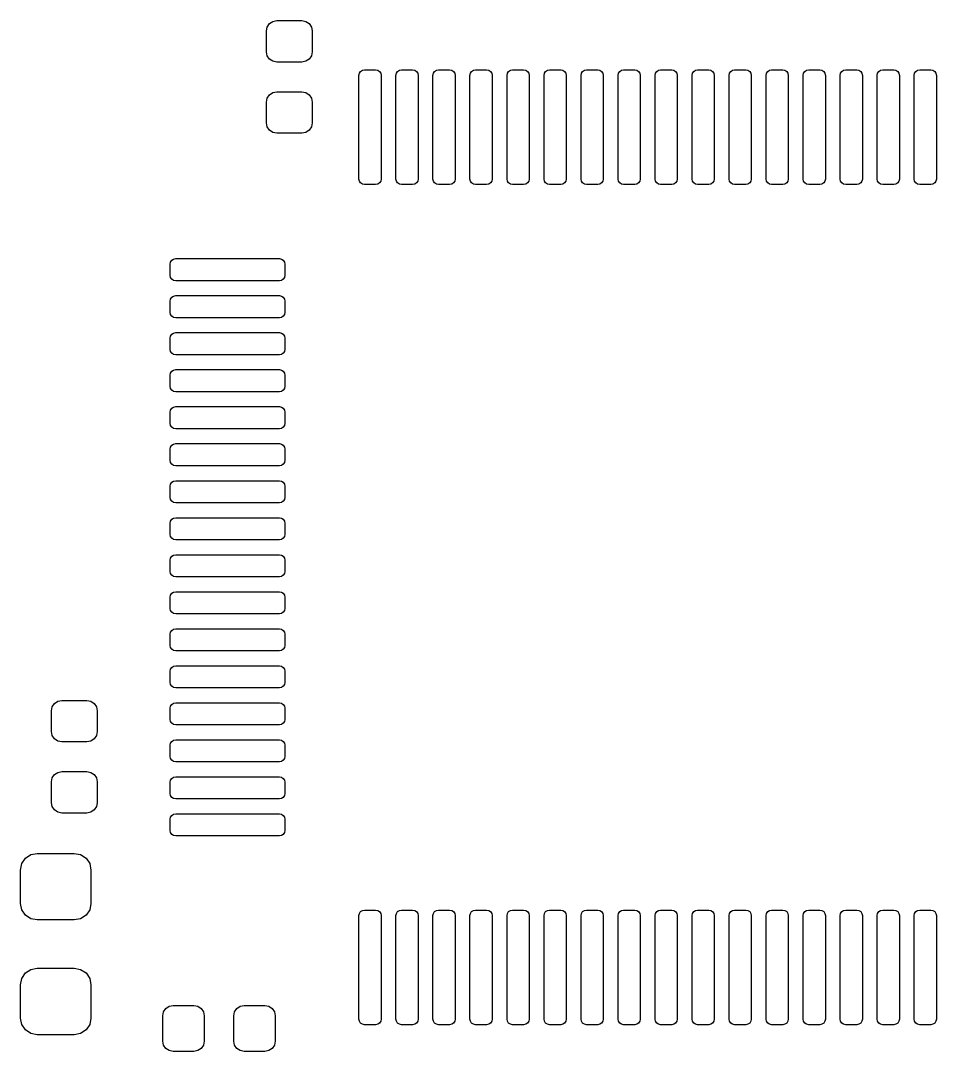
# Model space of a CAD drawing. Extents: x 107.2 to 183.3, y -143.6 to -86.3.
# Drawn here: x 123.85 to 136.22, y -100.19 to -86.26 of the extents above; entities that cross this region are included whole.
import ezdxf

# ---------------------------------------------------------------- set-up
doc = ezdxf.new("R2010")
doc.units = 0
doc.layers.add('BLACK', color=7, linetype='CONTINUOUS')

msp = doc.modelspace()

# ---------------------------------------------------------------- linework, layer by layer
at = {"layer": 'BLACK', "linetype": 'CONTINUOUS'}
for p, q in [((127.181, -86.3464), (127.211, -86.301)), ((127.211, -86.301), (127.256, -86.2707)), ((127.256, -86.2707), (127.31, -86.26)), ((127.31, -86.26), (127.65, -86.26)), ((127.65, -86.26), (127.704, -86.2707)), ((127.704, -86.2707), (127.749, -86.301)), ((127.749, -86.301), (127.779, -86.3464)), ((127.17, -86.4), (127.181, -86.3464)), ((127.17, -86.68), (127.17, -86.4)), ((127.779, -86.3464), (127.79, -86.4)), ((127.79, -86.4), (127.79, -86.68)), ((127.181, -86.7336), (127.17, -86.68)), ((127.211, -86.779), (127.181, -86.7336)), ((127.779, -86.7336), (127.749, -86.779)), ((127.79, -86.68), (127.779, -86.7336)), ((127.256, -86.8093), (127.211, -86.779)), ((127.31, -86.82), (127.256, -86.8093)), ((127.65, -86.82), (127.31, -86.82)), ((127.704, -86.8093), (127.65, -86.82)), ((127.749, -86.779), (127.704, -86.8093)), ((128.42, -87), (128.426, -86.9713)), ((128.42, -88.4), (128.42, -87)), ((128.426, -86.9713), (128.442, -86.947)), ((128.442, -86.947), (128.466, -86.9307)), ((128.466, -86.9307), (128.495, -86.925)), ((128.495, -86.925), (128.645, -86.925)), ((128.645, -86.925), (128.674, -86.9307)), ((128.674, -86.9307), (128.698, -86.947)), ((128.698, -86.947), (128.714, -86.9713)), ((128.714, -86.9713), (128.72, -87)), ((128.72, -87), (128.72, -88.4)), ((128.92, -87), (128.926, -86.9713)), ((128.92, -88.4), (128.92, -87)), ((128.926, -86.9713), (128.942, -86.947)), ((128.942, -86.947), (128.966, -86.9307)), ((128.966, -86.9307), (128.995, -86.925)), ((128.995, -86.925), (129.145, -86.925)), ((129.145, -86.925), (129.174, -86.9307)), ((129.174, -86.9307), (129.198, -86.947)), ((129.198, -86.947), (129.214, -86.9713)), ((129.214, -86.9713), (129.22, -87)), ((129.22, -87), (129.22, -88.4)), ((129.42, -87), (129.426, -86.9713)), ((129.42, -88.4), (129.42, -87)), ((129.426, -86.9713), (129.442, -86.947)), ((129.442, -86.947), (129.466, -86.9307)), ((129.466, -86.9307), (129.495, -86.925)), ((129.495, -86.925), (129.645, -86.925)), ((129.645, -86.925), (129.674, -86.9307)), ((129.674, -86.9307), (129.698, -86.947)), ((129.698, -86.947), (129.714, -86.9713)), ((129.714, -86.9713), (129.72, -87)), ((129.72, -87), (129.72, -88.4)), ((129.92, -87), (129.926, -86.9713)), ((129.92, -88.4), (129.92, -87)), ((129.926, -86.9713), (129.942, -86.947)), ((129.942, -86.947), (129.966, -86.9307)), ((129.966, -86.9307), (129.995, -86.925)), ((129.995, -86.925), (130.145, -86.925)), ((130.145, -86.925), (130.174, -86.9307)), ((130.174, -86.9307), (130.198, -86.947)), ((130.198, -86.947), (130.214, -86.9713)), ((130.214, -86.9713), (130.22, -87)), ((130.22, -87), (130.22, -88.4)), ((130.42, -87), (130.426, -86.9713)), ((130.42, -88.4), (130.42, -87)), ((130.426, -86.9713), (130.442, -86.947)), ((130.442, -86.947), (130.466, -86.9307)), ((130.466, -86.9307), (130.495, -86.925)), ((130.495, -86.925), (130.645, -86.925)), ((130.645, -86.925), (130.674, -86.9307)), ((130.674, -86.9307), (130.698, -86.947)), ((130.698, -86.947), (130.714, -86.9713)), ((130.714, -86.9713), (130.72, -87)), ((130.72, -87), (130.72, -88.4)), ((130.92, -87), (130.926, -86.9713)), ((130.92, -88.4), (130.92, -87)), ((130.926, -86.9713), (130.942, -86.947)), ((130.942, -86.947), (130.966, -86.9307)), ((130.966, -86.9307), (130.995, -86.925)), ((130.995, -86.925), (131.145, -86.925)), ((131.145, -86.925), (131.174, -86.9307)), ((131.174, -86.9307), (131.198, -86.947)), ((131.198, -86.947), (131.214, -86.9713)), ((131.214, -86.9713), (131.22, -87)), ((131.22, -87), (131.22, -88.4)), ((131.42, -87), (131.426, -86.9713)), ((131.42, -88.4), (131.42, -87)), ((131.426, -86.9713), (131.442, -86.947)), ((131.442, -86.947), (131.466, -86.9307)), ((131.466, -86.9307), (131.495, -86.925)), ((131.495, -86.925), (131.645, -86.925)), ((131.645, -86.925), (131.674, -86.9307)), ((131.674, -86.9307), (131.698, -86.947)), ((131.698, -86.947), (131.714, -86.9713)), ((131.714, -86.9713), (131.72, -87)), ((131.72, -87), (131.72, -88.4)), ((131.92, -87), (131.926, -86.9713)), ((131.92, -88.4), (131.92, -87)), ((131.926, -86.9713), (131.942, -86.947)), ((131.942, -86.947), (131.966, -86.9307)), ((131.966, -86.9307), (131.995, -86.925)), ((131.995, -86.925), (132.145, -86.925)), ((132.145, -86.925), (132.174, -86.9307)), ((132.174, -86.9307), (132.198, -86.947)), ((132.198, -86.947), (132.214, -86.9713)), ((132.214, -86.9713), (132.22, -87)), ((132.22, -87), (132.22, -88.4)), ((132.42, -87), (132.426, -86.9713)), ((132.42, -88.4), (132.42, -87)), ((132.426, -86.9713), (132.442, -86.947)), ((132.442, -86.947), (132.466, -86.9307)), ((132.466, -86.9307), (132.495, -86.925)), ((132.495, -86.925), (132.645, -86.925)), ((132.645, -86.925), (132.674, -86.9307)), ((132.674, -86.9307), (132.698, -86.947)), ((132.698, -86.947), (132.714, -86.9713)), ((132.714, -86.9713), (132.72, -87)), ((132.72, -87), (132.72, -88.4)), ((132.92, -87), (132.926, -86.9713)), ((132.92, -88.4), (132.92, -87)), ((132.926, -86.9713), (132.942, -86.947)), ((132.942, -86.947), (132.966, -86.9307)), ((132.966, -86.9307), (132.995, -86.925)), ((132.995, -86.925), (133.145, -86.925)), ((133.145, -86.925), (133.174, -86.9307)), ((133.174, -86.9307), (133.198, -86.947)), ((133.198, -86.947), (133.214, -86.9713)), ((133.214, -86.9713), (133.22, -87)), ((133.22, -87), (133.22, -88.4)), ((133.42, -87), (133.426, -86.9713)), ((133.42, -88.4), (133.42, -87)), ((133.426, -86.9713), (133.442, -86.947)), ((133.442, -86.947), (133.466, -86.9307)), ((133.466, -86.9307), (133.495, -86.925)), ((133.495, -86.925), (133.645, -86.925)), ((133.645, -86.925), (133.674, -86.9307)), ((133.674, -86.9307), (133.698, -86.947)), ((133.698, -86.947), (133.714, -86.9713)), ((133.714, -86.9713), (133.72, -87)), ((133.72, -87), (133.72, -88.4)), ((133.92, -87), (133.926, -86.9713)), ((133.92, -88.4), (133.92, -87)), ((133.926, -86.9713), (133.942, -86.947)), ((133.942, -86.947), (133.966, -86.9307)), ((133.966, -86.9307), (133.995, -86.925)), ((133.995, -86.925), (134.145, -86.925)), ((134.145, -86.925), (134.174, -86.9307)), ((134.174, -86.9307), (134.198, -86.947)), ((134.198, -86.947), (134.214, -86.9713)), ((134.214, -86.9713), (134.22, -87)), ((134.22, -87), (134.22, -88.4)), ((134.42, -87), (134.426, -86.9713)), ((134.42, -88.4), (134.42, -87)), ((134.426, -86.9713), (134.442, -86.947)), ((134.442, -86.947), (134.466, -86.9307)), ((134.466, -86.9307), (134.495, -86.925)), ((134.495, -86.925), (134.645, -86.925)), ((134.645, -86.925), (134.674, -86.9307)), ((134.674, -86.9307), (134.698, -86.947)), ((134.698, -86.947), (134.714, -86.9713)), ((134.714, -86.9713), (134.72, -87)), ((134.72, -87), (134.72, -88.4)), ((134.92, -87), (134.926, -86.9713)), ((134.92, -88.4), (134.92, -87)), ((134.926, -86.9713), (134.942, -86.947)), ((134.942, -86.947), (134.966, -86.9307)), ((134.966, -86.9307), (134.995, -86.925)), ((134.995, -86.925), (135.145, -86.925)), ((135.145, -86.925), (135.174, -86.9307)), ((135.174, -86.9307), (135.198, -86.947)), ((135.198, -86.947), (135.214, -86.9713)), ((135.214, -86.9713), (135.22, -87)), ((135.22, -87), (135.22, -88.4)), ((135.42, -87), (135.426, -86.9713)), ((135.42, -88.4), (135.42, -87)), ((135.426, -86.9713), (135.442, -86.947)), ((135.442, -86.947), (135.466, -86.9307)), ((135.466, -86.9307), (135.495, -86.925)), ((135.495, -86.925), (135.645, -86.925)), ((135.645, -86.925), (135.674, -86.9307)), ((135.674, -86.9307), (135.698, -86.947)), ((135.698, -86.947), (135.714, -86.9713)), ((135.714, -86.9713), (135.72, -87)), ((135.72, -87), (135.72, -88.4)), ((135.92, -87), (135.926, -86.9713)), ((135.92, -88.4), (135.92, -87)), ((135.926, -86.9713), (135.942, -86.947)), ((135.942, -86.947), (135.966, -86.9307)), ((135.966, -86.9307), (135.995, -86.925)), ((135.995, -86.925), (136.145, -86.925)), ((136.145, -86.925), (136.174, -86.9307)), ((136.174, -86.9307), (136.198, -86.947)), ((136.198, -86.947), (136.214, -86.9713)), ((136.214, -86.9713), (136.22, -87)), ((136.22, -87), (136.22, -88.4)), ((127.17, -87.36), (127.181, -87.3064)), ((127.181, -87.3064), (127.211, -87.261)), ((127.211, -87.261), (127.256, -87.2307)), ((127.256, -87.2307), (127.31, -87.22)), ((127.31, -87.22), (127.65, -87.22)), ((127.65, -87.22), (127.704, -87.2307)), ((127.704, -87.2307), (127.749, -87.261)), ((127.749, -87.261), (127.779, -87.3064)), ((127.779, -87.3064), (127.79, -87.36)), ((127.17, -87.64), (127.17, -87.36)), ((127.79, -87.36), (127.79, -87.64)), ((127.181, -87.6936), (127.17, -87.64)), ((127.211, -87.739), (127.181, -87.6936)), ((127.779, -87.6936), (127.749, -87.739)), ((127.79, -87.64), (127.779, -87.6936)), ((127.256, -87.7693), (127.211, -87.739)), ((127.31, -87.78), (127.256, -87.7693)), ((127.65, -87.78), (127.31, -87.78)), ((127.704, -87.7693), (127.65, -87.78)), ((127.749, -87.739), (127.704, -87.7693)), ((128.426, -88.4287), (128.42, -88.4)), ((128.72, -88.4), (128.714, -88.4287)), ((128.926, -88.4287), (128.92, -88.4)), ((129.22, -88.4), (129.214, -88.4287)), ((129.426, -88.4287), (129.42, -88.4)), ((129.72, -88.4), (129.714, -88.4287)), ((129.926, -88.4287), (129.92, -88.4)), ((130.22, -88.4), (130.214, -88.4287)), ((130.426, -88.4287), (130.42, -88.4)), ((130.72, -88.4), (130.714, -88.4287)), ((130.926, -88.4287), (130.92, -88.4)), ((131.22, -88.4), (131.214, -88.4287)), ((131.426, -88.4287), (131.42, -88.4)), ((131.72, -88.4), (131.714, -88.4287)), ((131.926, -88.4287), (131.92, -88.4)), ((132.22, -88.4), (132.214, -88.4287)), ((132.426, -88.4287), (132.42, -88.4)), ((132.72, -88.4), (132.714, -88.4287)), ((132.926, -88.4287), (132.92, -88.4)), ((133.22, -88.4), (133.214, -88.4287)), ((133.426, -88.4287), (133.42, -88.4)), ((133.72, -88.4), (133.714, -88.4287)), ((133.926, -88.4287), (133.92, -88.4)), ((134.22, -88.4), (134.214, -88.4287)), ((134.426, -88.4287), (134.42, -88.4)), ((134.72, -88.4), (134.714, -88.4287)), ((134.926, -88.4287), (134.92, -88.4)), ((135.22, -88.4), (135.214, -88.4287)), ((135.426, -88.4287), (135.42, -88.4)), ((135.72, -88.4), (135.714, -88.4287)), ((135.926, -88.4287), (135.92, -88.4)), ((136.22, -88.4), (136.214, -88.4287)), ((128.442, -88.453), (128.426, -88.4287)), ((128.466, -88.4693), (128.442, -88.453)), ((128.495, -88.475), (128.466, -88.4693)), ((128.645, -88.475), (128.495, -88.475)), ((128.674, -88.4693), (128.645, -88.475)), ((128.698, -88.453), (128.674, -88.4693)), ((128.714, -88.4287), (128.698, -88.453)), ((128.942, -88.453), (128.926, -88.4287)), ((128.966, -88.4693), (128.942, -88.453)), ((128.995, -88.475), (128.966, -88.4693)), ((129.145, -88.475), (128.995, -88.475)), ((129.174, -88.4693), (129.145, -88.475)), ((129.198, -88.453), (129.174, -88.4693)), ((129.214, -88.4287), (129.198, -88.453)), ((129.442, -88.453), (129.426, -88.4287)), ((129.466, -88.4693), (129.442, -88.453)), ((129.495, -88.475), (129.466, -88.4693)), ((129.645, -88.475), (129.495, -88.475)), ((129.674, -88.4693), (129.645, -88.475)), ((129.698, -88.453), (129.674, -88.4693)), ((129.714, -88.4287), (129.698, -88.453)), ((129.942, -88.453), (129.926, -88.4287)), ((129.966, -88.4693), (129.942, -88.453)), ((129.995, -88.475), (129.966, -88.4693)), ((130.145, -88.475), (129.995, -88.475)), ((130.174, -88.4693), (130.145, -88.475)), ((130.198, -88.453), (130.174, -88.4693)), ((130.214, -88.4287), (130.198, -88.453)), ((130.442, -88.453), (130.426, -88.4287)), ((130.466, -88.4693), (130.442, -88.453)), ((130.495, -88.475), (130.466, -88.4693)), ((130.645, -88.475), (130.495, -88.475)), ((130.674, -88.4693), (130.645, -88.475)), ((130.698, -88.453), (130.674, -88.4693)), ((130.714, -88.4287), (130.698, -88.453)), ((130.942, -88.453), (130.926, -88.4287)), ((130.966, -88.4693), (130.942, -88.453)), ((130.995, -88.475), (130.966, -88.4693)), ((131.145, -88.475), (130.995, -88.475)), ((131.174, -88.4693), (131.145, -88.475)), ((131.198, -88.453), (131.174, -88.4693)), ((131.214, -88.4287), (131.198, -88.453)), ((131.442, -88.453), (131.426, -88.4287)), ((131.466, -88.4693), (131.442, -88.453)), ((131.495, -88.475), (131.466, -88.4693)), ((131.645, -88.475), (131.495, -88.475)), ((131.674, -88.4693), (131.645, -88.475)), ((131.698, -88.453), (131.674, -88.4693)), ((131.714, -88.4287), (131.698, -88.453)), ((131.942, -88.453), (131.926, -88.4287)), ((131.966, -88.4693), (131.942, -88.453)), ((131.995, -88.475), (131.966, -88.4693)), ((132.145, -88.475), (131.995, -88.475)), ((132.174, -88.4693), (132.145, -88.475)), ((132.198, -88.453), (132.174, -88.4693)), ((132.214, -88.4287), (132.198, -88.453)), ((132.442, -88.453), (132.426, -88.4287)), ((132.466, -88.4693), (132.442, -88.453)), ((132.495, -88.475), (132.466, -88.4693)), ((132.645, -88.475), (132.495, -88.475)), ((132.674, -88.4693), (132.645, -88.475)), ((132.698, -88.453), (132.674, -88.4693)), ((132.714, -88.4287), (132.698, -88.453)), ((132.942, -88.453), (132.926, -88.4287)), ((132.966, -88.4693), (132.942, -88.453)), ((132.995, -88.475), (132.966, -88.4693)), ((133.145, -88.475), (132.995, -88.475)), ((133.174, -88.4693), (133.145, -88.475)), ((133.198, -88.453), (133.174, -88.4693)), ((133.214, -88.4287), (133.198, -88.453)), ((133.442, -88.453), (133.426, -88.4287)), ((133.466, -88.4693), (133.442, -88.453)), ((133.495, -88.475), (133.466, -88.4693)), ((133.645, -88.475), (133.495, -88.475)), ((133.674, -88.4693), (133.645, -88.475)), ((133.698, -88.453), (133.674, -88.4693)), ((133.714, -88.4287), (133.698, -88.453)), ((133.942, -88.453), (133.926, -88.4287)), ((133.966, -88.4693), (133.942, -88.453)), ((133.995, -88.475), (133.966, -88.4693)), ((134.145, -88.475), (133.995, -88.475)), ((134.174, -88.4693), (134.145, -88.475)), ((134.198, -88.453), (134.174, -88.4693)), ((134.214, -88.4287), (134.198, -88.453)), ((134.442, -88.453), (134.426, -88.4287)), ((134.466, -88.4693), (134.442, -88.453)), ((134.495, -88.475), (134.466, -88.4693)), ((134.645, -88.475), (134.495, -88.475)), ((134.674, -88.4693), (134.645, -88.475)), ((134.698, -88.453), (134.674, -88.4693)), ((134.714, -88.4287), (134.698, -88.453)), ((134.942, -88.453), (134.926, -88.4287)), ((134.966, -88.4693), (134.942, -88.453)), ((134.995, -88.475), (134.966, -88.4693)), ((135.145, -88.475), (134.995, -88.475)), ((135.174, -88.4693), (135.145, -88.475)), ((135.198, -88.453), (135.174, -88.4693)), ((135.214, -88.4287), (135.198, -88.453)), ((135.442, -88.453), (135.426, -88.4287)), ((135.466, -88.4693), (135.442, -88.453)), ((135.495, -88.475), (135.466, -88.4693)), ((135.645, -88.475), (135.495, -88.475)), ((135.674, -88.4693), (135.645, -88.475)), ((135.698, -88.453), (135.674, -88.4693)), ((135.714, -88.4287), (135.698, -88.453)), ((135.942, -88.453), (135.926, -88.4287)), ((135.966, -88.4693), (135.942, -88.453)), ((135.995, -88.475), (135.966, -88.4693)), ((136.145, -88.475), (135.995, -88.475)), ((136.174, -88.4693), (136.145, -88.475)), ((136.198, -88.453), (136.174, -88.4693)), ((136.214, -88.4287), (136.198, -88.453)), ((125.87, -89.55), (125.876, -89.5213)), ((125.876, -89.5213), (125.892, -89.497)), ((125.892, -89.497), (125.916, -89.4807)), ((125.916, -89.4807), (125.945, -89.475)), ((125.945, -89.475), (127.345, -89.475)), ((127.345, -89.475), (127.374, -89.4807)), ((127.374, -89.4807), (127.398, -89.497)), ((127.398, -89.497), (127.414, -89.5213)), ((127.414, -89.5213), (127.42, -89.55)), ((125.87, -89.7), (125.87, -89.55)), ((127.42, -89.55), (127.42, -89.7)), ((125.876, -89.7287), (125.87, -89.7)), ((125.892, -89.753), (125.876, -89.7287)), ((125.916, -89.7693), (125.892, -89.753)), ((125.945, -89.775), (125.916, -89.7693)), ((127.345, -89.775), (125.945, -89.775)), ((127.374, -89.7693), (127.345, -89.775)), ((127.398, -89.753), (127.374, -89.7693)), ((127.414, -89.7287), (127.398, -89.753)), ((127.42, -89.7), (127.414, -89.7287)), ((125.87, -90.05), (125.876, -90.0213)), ((125.87, -90.2), (125.87, -90.05)), ((125.876, -90.0213), (125.892, -89.997)), ((125.892, -89.997), (125.916, -89.9807)), ((125.916, -89.9807), (125.945, -89.975)), ((125.945, -89.975), (127.345, -89.975)), ((127.345, -89.975), (127.374, -89.9807)), ((127.374, -89.9807), (127.398, -89.997)), ((127.398, -89.997), (127.414, -90.0213)), ((127.414, -90.0213), (127.42, -90.05)), ((127.42, -90.05), (127.42, -90.2)), ((125.876, -90.2287), (125.87, -90.2)), ((125.892, -90.253), (125.876, -90.2287)), ((127.414, -90.2287), (127.398, -90.253)), ((127.42, -90.2), (127.414, -90.2287)), ((125.916, -90.2693), (125.892, -90.253)), ((125.945, -90.275), (125.916, -90.2693)), ((127.345, -90.275), (125.945, -90.275)), ((127.374, -90.2693), (127.345, -90.275)), ((127.398, -90.253), (127.374, -90.2693)), ((125.876, -90.5213), (125.892, -90.497)), ((125.892, -90.497), (125.916, -90.4807)), ((125.916, -90.4807), (125.945, -90.475)), ((125.945, -90.475), (127.345, -90.475)), ((127.345, -90.475), (127.374, -90.4807)), ((127.374, -90.4807), (127.398, -90.497)), ((127.398, -90.497), (127.414, -90.5213)), ((125.87, -90.55), (125.876, -90.5213)), ((125.87, -90.7), (125.87, -90.55)), ((127.414, -90.5213), (127.42, -90.55)), ((127.42, -90.55), (127.42, -90.7)), ((125.876, -90.7287), (125.87, -90.7)), ((125.892, -90.753), (125.876, -90.7287)), ((125.916, -90.7693), (125.892, -90.753)), ((125.945, -90.775), (125.916, -90.7693)), ((127.345, -90.775), (125.945, -90.775)), ((127.374, -90.7693), (127.345, -90.775)), ((127.398, -90.753), (127.374, -90.7693)), ((127.414, -90.7287), (127.398, -90.753)), ((127.42, -90.7), (127.414, -90.7287)), ((125.87, -91.05), (125.876, -91.0213)), ((125.87, -91.2), (125.87, -91.05)), ((125.876, -91.0213), (125.892, -90.997)), ((125.892, -90.997), (125.916, -90.9807)), ((125.916, -90.9807), (125.945, -90.975)), ((125.945, -90.975), (127.345, -90.975)), ((127.345, -90.975), (127.374, -90.9807)), ((127.374, -90.9807), (127.398, -90.997)), ((127.398, -90.997), (127.414, -91.0213)), ((127.414, -91.0213), (127.42, -91.05)), ((127.42, -91.05), (127.42, -91.2)), ((125.876, -91.2287), (125.87, -91.2)), ((127.42, -91.2), (127.414, -91.2287)), ((125.892, -91.253), (125.876, -91.2287)), ((125.916, -91.2693), (125.892, -91.253)), ((125.945, -91.275), (125.916, -91.2693)), ((127.345, -91.275), (125.945, -91.275)), ((127.374, -91.2693), (127.345, -91.275)), ((127.398, -91.253), (127.374, -91.2693)), ((127.414, -91.2287), (127.398, -91.253)), ((125.892, -91.497), (125.916, -91.4807)), ((125.916, -91.4807), (125.945, -91.475)), ((125.945, -91.475), (127.345, -91.475)), ((127.345, -91.475), (127.374, -91.4807)), ((127.374, -91.4807), (127.398, -91.497)), ((125.87, -91.55), (125.876, -91.5213)), ((125.87, -91.7), (125.87, -91.55)), ((125.876, -91.5213), (125.892, -91.497)), ((127.398, -91.497), (127.414, -91.5213)), ((127.414, -91.5213), (127.42, -91.55)), ((127.42, -91.55), (127.42, -91.7)), ((125.876, -91.7287), (125.87, -91.7)), ((125.892, -91.753), (125.876, -91.7287)), ((125.916, -91.7693), (125.892, -91.753)), ((127.398, -91.753), (127.374, -91.7693)), ((127.414, -91.7287), (127.398, -91.753)), ((127.42, -91.7), (127.414, -91.7287)), ((125.945, -91.775), (125.916, -91.7693)), ((127.345, -91.775), (125.945, -91.775)), ((127.374, -91.7693), (127.345, -91.775)), ((125.87, -92.05), (125.876, -92.0213)), ((125.876, -92.0213), (125.892, -91.997)), ((125.892, -91.997), (125.916, -91.9807)), ((125.916, -91.9807), (125.945, -91.975)), ((125.945, -91.975), (127.345, -91.975)), ((127.345, -91.975), (127.374, -91.9807)), ((127.374, -91.9807), (127.398, -91.997)), ((127.398, -91.997), (127.414, -92.0213)), ((127.414, -92.0213), (127.42, -92.05)), ((125.87, -92.2), (125.87, -92.05)), ((127.42, -92.05), (127.42, -92.2)), ((125.876, -92.2287), (125.87, -92.2)), ((125.892, -92.253), (125.876, -92.2287)), ((125.916, -92.2693), (125.892, -92.253)), ((125.945, -92.275), (125.916, -92.2693)), ((127.345, -92.275), (125.945, -92.275)), ((127.374, -92.2693), (127.345, -92.275)), ((127.398, -92.253), (127.374, -92.2693)), ((127.414, -92.2287), (127.398, -92.253)), ((127.42, -92.2), (127.414, -92.2287)), ((125.87, -92.55), (125.876, -92.5213)), ((125.87, -92.7), (125.87, -92.55)), ((125.876, -92.5213), (125.892, -92.497)), ((125.892, -92.497), (125.916, -92.4807)), ((125.916, -92.4807), (125.945, -92.475)), ((125.945, -92.475), (127.345, -92.475)), ((127.345, -92.475), (127.374, -92.4807)), ((127.374, -92.4807), (127.398, -92.497)), ((127.398, -92.497), (127.414, -92.5213)), ((127.414, -92.5213), (127.42, -92.55)), ((127.42, -92.55), (127.42, -92.7)), ((125.876, -92.7287), (125.87, -92.7)), ((125.892, -92.753), (125.876, -92.7287)), ((127.414, -92.7287), (127.398, -92.753)), ((127.42, -92.7), (127.414, -92.7287)), ((125.916, -92.7693), (125.892, -92.753)), ((125.945, -92.775), (125.916, -92.7693)), ((127.345, -92.775), (125.945, -92.775)), ((127.374, -92.7693), (127.345, -92.775)), ((127.398, -92.753), (127.374, -92.7693)), ((125.876, -93.0213), (125.892, -92.997)), ((125.892, -92.997), (125.916, -92.9807)), ((125.916, -92.9807), (125.945, -92.975)), ((125.945, -92.975), (127.345, -92.975)), ((127.345, -92.975), (127.374, -92.9807)), ((127.374, -92.9807), (127.398, -92.997)), ((127.398, -92.997), (127.414, -93.0213)), ((125.87, -93.05), (125.876, -93.0213)), ((125.87, -93.2), (125.87, -93.05)), ((127.414, -93.0213), (127.42, -93.05)), ((127.42, -93.05), (127.42, -93.2)), ((125.876, -93.2287), (125.87, -93.2)), ((125.892, -93.253), (125.876, -93.2287)), ((125.916, -93.2693), (125.892, -93.253)), ((125.945, -93.275), (125.916, -93.2693)), ((127.345, -93.275), (125.945, -93.275)), ((127.374, -93.2693), (127.345, -93.275)), ((127.398, -93.253), (127.374, -93.2693)), ((127.414, -93.2287), (127.398, -93.253)), ((127.42, -93.2), (127.414, -93.2287)), ((125.87, -93.55), (125.876, -93.5213)), ((125.87, -93.7), (125.87, -93.55)), ((125.876, -93.5213), (125.892, -93.497)), ((125.892, -93.497), (125.916, -93.4807)), ((125.916, -93.4807), (125.945, -93.475)), ((125.945, -93.475), (127.345, -93.475)), ((127.345, -93.475), (127.374, -93.4807)), ((127.374, -93.4807), (127.398, -93.497)), ((127.398, -93.497), (127.414, -93.5213)), ((127.414, -93.5213), (127.42, -93.55)), ((127.42, -93.55), (127.42, -93.7)), ((125.876, -93.7287), (125.87, -93.7)), ((127.42, -93.7), (127.414, -93.7287)), ((125.892, -93.753), (125.876, -93.7287)), ((125.916, -93.7693), (125.892, -93.753)), ((125.945, -93.775), (125.916, -93.7693)), ((127.345, -93.775), (125.945, -93.775)), ((127.374, -93.7693), (127.345, -93.775)), ((127.398, -93.753), (127.374, -93.7693)), ((127.414, -93.7287), (127.398, -93.753)), ((125.892, -93.997), (125.916, -93.9807)), ((125.916, -93.9807), (125.945, -93.975)), ((125.945, -93.975), (127.345, -93.975)), ((127.345, -93.975), (127.374, -93.9807)), ((127.374, -93.9807), (127.398, -93.997)), ((125.87, -94.05), (125.876, -94.0213)), ((125.87, -94.2), (125.87, -94.05)), ((125.876, -94.0213), (125.892, -93.997)), ((127.398, -93.997), (127.414, -94.0213)), ((127.414, -94.0213), (127.42, -94.05)), ((127.42, -94.05), (127.42, -94.2)), ((125.876, -94.2287), (125.87, -94.2)), ((125.892, -94.253), (125.876, -94.2287)), ((125.916, -94.2693), (125.892, -94.253)), ((125.945, -94.275), (125.916, -94.2693)), ((127.374, -94.2693), (127.345, -94.275)), ((127.398, -94.253), (127.374, -94.2693)), ((127.414, -94.2287), (127.398, -94.253)), ((127.42, -94.2), (127.414, -94.2287)), ((127.345, -94.275), (125.945, -94.275)), ((125.87, -94.55), (125.876, -94.5213)), ((125.87, -94.7), (125.87, -94.55)), ((125.876, -94.5213), (125.892, -94.497)), ((125.892, -94.497), (125.916, -94.4807)), ((125.916, -94.4807), (125.945, -94.475)), ((125.945, -94.475), (127.345, -94.475)), ((127.345, -94.475), (127.374, -94.4807)), ((127.374, -94.4807), (127.398, -94.497)), ((127.398, -94.497), (127.414, -94.5213)), ((127.414, -94.5213), (127.42, -94.55)), ((127.42, -94.55), (127.42, -94.7)), ((125.876, -94.7287), (125.87, -94.7)), ((125.892, -94.753), (125.876, -94.7287)), ((125.916, -94.7693), (125.892, -94.753)), ((125.945, -94.775), (125.916, -94.7693)), ((127.345, -94.775), (125.945, -94.775)), ((127.374, -94.7693), (127.345, -94.775)), ((127.398, -94.753), (127.374, -94.7693)), ((127.414, -94.7287), (127.398, -94.753)), ((127.42, -94.7), (127.414, -94.7287)), ((125.87, -95.05), (125.876, -95.0213)), ((125.87, -95.2), (125.87, -95.05)), ((125.876, -95.0213), (125.892, -94.997)), ((125.892, -94.997), (125.916, -94.9807)), ((125.916, -94.9807), (125.945, -94.975)), ((125.945, -94.975), (127.345, -94.975)), ((127.345, -94.975), (127.374, -94.9807)), ((127.374, -94.9807), (127.398, -94.997)), ((127.398, -94.997), (127.414, -95.0213)), ((127.414, -95.0213), (127.42, -95.05)), ((127.42, -95.05), (127.42, -95.2)), ((125.876, -95.2287), (125.87, -95.2)), ((125.892, -95.253), (125.876, -95.2287)), ((127.414, -95.2287), (127.398, -95.253)), ((127.42, -95.2), (127.414, -95.2287)), ((125.916, -95.2693), (125.892, -95.253)), ((125.945, -95.275), (125.916, -95.2693)), ((127.345, -95.275), (125.945, -95.275)), ((127.374, -95.2693), (127.345, -95.275)), ((127.398, -95.253), (127.374, -95.2693)), ((124.276, -95.5314), (124.306, -95.486)), ((124.306, -95.486), (124.351, -95.4557)), ((124.351, -95.4557), (124.405, -95.445)), ((124.405, -95.445), (124.745, -95.445)), ((124.745, -95.445), (124.799, -95.4557)), ((124.799, -95.4557), (124.844, -95.486)), ((124.844, -95.486), (124.874, -95.5314)), ((125.87, -95.55), (125.876, -95.5213)), ((125.876, -95.5213), (125.892, -95.497)), ((125.892, -95.497), (125.916, -95.4807)), ((125.916, -95.4807), (125.945, -95.475)), ((125.945, -95.475), (127.345, -95.475)), ((127.345, -95.475), (127.374, -95.4807)), ((127.374, -95.4807), (127.398, -95.497)), ((127.398, -95.497), (127.414, -95.5213)), ((127.414, -95.5213), (127.42, -95.55)), ((124.265, -95.585), (124.276, -95.5314)), ((124.265, -95.865), (124.265, -95.585)), ((124.874, -95.5314), (124.885, -95.585)), ((124.885, -95.585), (124.885, -95.865)), ((125.87, -95.7), (125.87, -95.55)), ((127.42, -95.55), (127.42, -95.7)), ((125.876, -95.7287), (125.87, -95.7)), ((125.892, -95.753), (125.876, -95.7287)), ((125.916, -95.7693), (125.892, -95.753)), ((125.945, -95.775), (125.916, -95.7693)), ((127.345, -95.775), (125.945, -95.775)), ((127.374, -95.7693), (127.345, -95.775)), ((127.398, -95.753), (127.374, -95.7693)), ((127.414, -95.7287), (127.398, -95.753)), ((127.42, -95.7), (127.414, -95.7287)), ((124.276, -95.9186), (124.265, -95.865)), ((124.306, -95.964), (124.276, -95.9186)), ((124.874, -95.9186), (124.844, -95.964)), ((124.885, -95.865), (124.874, -95.9186)), ((124.351, -95.9943), (124.306, -95.964)), ((124.405, -96.005), (124.351, -95.9943)), ((124.745, -96.005), (124.405, -96.005)), ((124.799, -95.9943), (124.745, -96.005)), ((124.844, -95.964), (124.799, -95.9943)), ((125.87, -96.05), (125.876, -96.0213)), ((125.87, -96.2), (125.87, -96.05)), ((125.876, -96.0213), (125.892, -95.997)), ((125.892, -95.997), (125.916, -95.9807)), ((125.916, -95.9807), (125.945, -95.975)), ((125.945, -95.975), (127.345, -95.975)), ((127.345, -95.975), (127.374, -95.9807)), ((127.374, -95.9807), (127.398, -95.997)), ((127.398, -95.997), (127.414, -96.0213)), ((127.414, -96.0213), (127.42, -96.05)), ((127.42, -96.05), (127.42, -96.2)), ((125.876, -96.2287), (125.87, -96.2)), ((127.42, -96.2), (127.414, -96.2287)), ((125.892, -96.253), (125.876, -96.2287)), ((125.916, -96.2693), (125.892, -96.253)), ((125.945, -96.275), (125.916, -96.2693)), ((127.345, -96.275), (125.945, -96.275)), ((127.374, -96.2693), (127.345, -96.275)), ((127.398, -96.253), (127.374, -96.2693)), ((127.414, -96.2287), (127.398, -96.253)), ((124.265, -96.545), (124.276, -96.4914)), ((124.276, -96.4914), (124.306, -96.446)), ((124.306, -96.446), (124.351, -96.4157)), ((124.351, -96.4157), (124.405, -96.405)), ((124.405, -96.405), (124.745, -96.405)), ((124.745, -96.405), (124.799, -96.4157)), ((124.799, -96.4157), (124.844, -96.446)), ((124.844, -96.446), (124.874, -96.4914)), ((124.874, -96.4914), (124.885, -96.545)), ((125.876, -96.5213), (125.892, -96.497)), ((125.892, -96.497), (125.916, -96.4807)), ((125.916, -96.4807), (125.945, -96.475)), ((125.945, -96.475), (127.345, -96.475)), ((127.345, -96.475), (127.374, -96.4807)), ((127.374, -96.4807), (127.398, -96.497)), ((127.398, -96.497), (127.414, -96.5213)), ((124.265, -96.825), (124.265, -96.545)), ((124.885, -96.545), (124.885, -96.825)), ((125.87, -96.55), (125.876, -96.5213)), ((125.87, -96.7), (125.87, -96.55)), ((127.414, -96.5213), (127.42, -96.55)), ((127.42, -96.55), (127.42, -96.7)), ((125.876, -96.7287), (125.87, -96.7)), ((125.892, -96.753), (125.876, -96.7287)), ((125.916, -96.7693), (125.892, -96.753)), ((125.945, -96.775), (125.916, -96.7693)), ((127.345, -96.775), (125.945, -96.775)), ((127.374, -96.7693), (127.345, -96.775)), ((127.398, -96.753), (127.374, -96.7693)), ((127.414, -96.7287), (127.398, -96.753)), ((127.42, -96.7), (127.414, -96.7287)), ((124.276, -96.8786), (124.265, -96.825)), ((124.306, -96.924), (124.276, -96.8786)), ((124.874, -96.8786), (124.844, -96.924)), ((124.885, -96.825), (124.874, -96.8786)), ((124.351, -96.9543), (124.306, -96.924)), ((124.405, -96.965), (124.351, -96.9543)), ((124.745, -96.965), (124.405, -96.965)), ((124.799, -96.9543), (124.745, -96.965)), ((124.844, -96.924), (124.799, -96.9543)), ((125.87, -97.05), (125.876, -97.0213)), ((125.87, -97.2), (125.87, -97.05)), ((125.876, -97.0213), (125.892, -96.997)), ((125.892, -96.997), (125.916, -96.9807)), ((125.916, -96.9807), (125.945, -96.975)), ((125.945, -96.975), (127.345, -96.975)), ((127.345, -96.975), (127.374, -96.9807)), ((127.374, -96.9807), (127.398, -96.997)), ((127.398, -96.997), (127.414, -97.0213)), ((127.414, -97.0213), (127.42, -97.05)), ((127.42, -97.05), (127.42, -97.2)), ((125.876, -97.2287), (125.87, -97.2)), ((125.892, -97.253), (125.876, -97.2287)), ((125.916, -97.2693), (125.892, -97.253)), ((125.945, -97.275), (125.916, -97.2693)), ((127.345, -97.275), (125.945, -97.275)), ((127.374, -97.2693), (127.345, -97.275)), ((127.398, -97.253), (127.374, -97.2693)), ((127.414, -97.2287), (127.398, -97.253)), ((127.42, -97.2), (127.414, -97.2287)), ((123.867, -97.6489), (123.916, -97.5759)), ((123.916, -97.5759), (123.989, -97.5271)), ((123.989, -97.5271), (124.075, -97.51)), ((124.075, -97.51), (124.575, -97.51)), ((124.575, -97.51), (124.661, -97.5271)), ((124.661, -97.5271), (124.734, -97.5759)), ((124.734, -97.5759), (124.783, -97.6489)), ((123.85, -97.735), (123.867, -97.6489)), ((123.85, -98.185), (123.85, -97.735)), ((124.783, -97.6489), (124.8, -97.735)), ((124.8, -97.735), (124.8, -98.185)), ((123.867, -98.2711), (123.85, -98.185)), ((123.916, -98.3441), (123.867, -98.2711)), ((124.783, -98.2711), (124.734, -98.3441)), ((124.8, -98.185), (124.783, -98.2711)), ((128.426, -98.3213), (128.442, -98.297)), ((128.442, -98.297), (128.466, -98.2807)), ((128.466, -98.2807), (128.495, -98.275)), ((128.495, -98.275), (128.645, -98.275)), ((128.645, -98.275), (128.674, -98.2807)), ((128.674, -98.2807), (128.698, -98.297)), ((128.698, -98.297), (128.714, -98.3213)), ((128.926, -98.3213), (128.942, -98.297)), ((128.942, -98.297), (128.966, -98.2807)), ((128.966, -98.2807), (128.995, -98.275)), ((128.995, -98.275), (129.145, -98.275)), ((129.145, -98.275), (129.174, -98.2807)), ((129.174, -98.2807), (129.198, -98.297)), ((129.198, -98.297), (129.214, -98.3213)), ((129.426, -98.3213), (129.442, -98.297)), ((129.442, -98.297), (129.466, -98.2807)), ((129.466, -98.2807), (129.495, -98.275)), ((129.495, -98.275), (129.645, -98.275)), ((129.645, -98.275), (129.674, -98.2807)), ((129.674, -98.2807), (129.698, -98.297)), ((129.698, -98.297), (129.714, -98.3213)), ((129.926, -98.3213), (129.942, -98.297)), ((129.942, -98.297), (129.966, -98.2807)), ((129.966, -98.2807), (129.995, -98.275)), ((129.995, -98.275), (130.145, -98.275)), ((130.145, -98.275), (130.174, -98.2807)), ((130.174, -98.2807), (130.198, -98.297)), ((130.198, -98.297), (130.214, -98.3213)), ((130.426, -98.3213), (130.442, -98.297)), ((130.442, -98.297), (130.466, -98.2807)), ((130.466, -98.2807), (130.495, -98.275)), ((130.495, -98.275), (130.645, -98.275)), ((130.645, -98.275), (130.674, -98.2807)), ((130.674, -98.2807), (130.698, -98.297)), ((130.698, -98.297), (130.714, -98.3213)), ((130.926, -98.3213), (130.942, -98.297)), ((130.942, -98.297), (130.966, -98.2807)), ((130.966, -98.2807), (130.995, -98.275)), ((130.995, -98.275), (131.145, -98.275)), ((131.145, -98.275), (131.174, -98.2807)), ((131.174, -98.2807), (131.198, -98.297)), ((131.198, -98.297), (131.214, -98.3213)), ((131.426, -98.3213), (131.442, -98.297)), ((131.442, -98.297), (131.466, -98.2807)), ((131.466, -98.2807), (131.495, -98.275)), ((131.495, -98.275), (131.645, -98.275)), ((131.645, -98.275), (131.674, -98.2807)), ((131.674, -98.2807), (131.698, -98.297)), ((131.698, -98.297), (131.714, -98.3213)), ((131.926, -98.3213), (131.942, -98.297)), ((131.942, -98.297), (131.966, -98.2807)), ((131.966, -98.2807), (131.995, -98.275)), ((131.995, -98.275), (132.145, -98.275)), ((132.145, -98.275), (132.174, -98.2807)), ((132.174, -98.2807), (132.198, -98.297)), ((132.198, -98.297), (132.214, -98.3213)), ((132.426, -98.3213), (132.442, -98.297)), ((132.442, -98.297), (132.466, -98.2807)), ((132.466, -98.2807), (132.495, -98.275)), ((132.495, -98.275), (132.645, -98.275)), ((132.645, -98.275), (132.674, -98.2807)), ((132.674, -98.2807), (132.698, -98.297)), ((132.698, -98.297), (132.714, -98.3213)), ((132.926, -98.3213), (132.942, -98.297)), ((132.942, -98.297), (132.966, -98.2807)), ((132.966, -98.2807), (132.995, -98.275)), ((132.995, -98.275), (133.145, -98.275)), ((133.145, -98.275), (133.174, -98.2807)), ((133.174, -98.2807), (133.198, -98.297)), ((133.198, -98.297), (133.214, -98.3213)), ((133.426, -98.3213), (133.442, -98.297)), ((133.442, -98.297), (133.466, -98.2807)), ((133.466, -98.2807), (133.495, -98.275)), ((133.495, -98.275), (133.645, -98.275)), ((133.645, -98.275), (133.674, -98.2807)), ((133.674, -98.2807), (133.698, -98.297)), ((133.698, -98.297), (133.714, -98.3213)), ((133.926, -98.3213), (133.942, -98.297)), ((133.942, -98.297), (133.966, -98.2807)), ((133.966, -98.2807), (133.995, -98.275)), ((133.995, -98.275), (134.145, -98.275)), ((134.145, -98.275), (134.174, -98.2807)), ((134.174, -98.2807), (134.198, -98.297)), ((134.198, -98.297), (134.214, -98.3213)), ((134.426, -98.3213), (134.442, -98.297)), ((134.442, -98.297), (134.466, -98.2807)), ((134.466, -98.2807), (134.495, -98.275)), ((134.495, -98.275), (134.645, -98.275)), ((134.645, -98.275), (134.674, -98.2807)), ((134.674, -98.2807), (134.698, -98.297)), ((134.698, -98.297), (134.714, -98.3213)), ((134.926, -98.3213), (134.942, -98.297)), ((134.942, -98.297), (134.966, -98.2807)), ((134.966, -98.2807), (134.995, -98.275)), ((134.995, -98.275), (135.145, -98.275)), ((135.145, -98.275), (135.174, -98.2807)), ((135.174, -98.2807), (135.198, -98.297)), ((135.198, -98.297), (135.214, -98.3213)), ((135.426, -98.3213), (135.442, -98.297)), ((135.442, -98.297), (135.466, -98.2807)), ((135.466, -98.2807), (135.495, -98.275)), ((135.495, -98.275), (135.645, -98.275)), ((135.645, -98.275), (135.674, -98.2807)), ((135.674, -98.2807), (135.698, -98.297)), ((135.698, -98.297), (135.714, -98.3213)), ((135.926, -98.3213), (135.942, -98.297)), ((135.942, -98.297), (135.966, -98.2807)), ((135.966, -98.2807), (135.995, -98.275)), ((135.995, -98.275), (136.145, -98.275)), ((136.145, -98.275), (136.174, -98.2807)), ((136.174, -98.2807), (136.198, -98.297)), ((136.198, -98.297), (136.214, -98.3213)), ((123.989, -98.3929), (123.916, -98.3441)), ((124.075, -98.41), (123.989, -98.3929)), ((124.575, -98.41), (124.075, -98.41)), ((124.661, -98.3929), (124.575, -98.41)), ((124.734, -98.3441), (124.661, -98.3929)), ((128.42, -98.35), (128.426, -98.3213)), ((128.42, -99.75), (128.42, -98.35)), ((128.714, -98.3213), (128.72, -98.35)), ((128.72, -98.35), (128.72, -99.75)), ((128.92, -98.35), (128.926, -98.3213)), ((128.92, -99.75), (128.92, -98.35)), ((129.214, -98.3213), (129.22, -98.35)), ((129.22, -98.35), (129.22, -99.75)), ((129.42, -98.35), (129.426, -98.3213)), ((129.42, -99.75), (129.42, -98.35)), ((129.714, -98.3213), (129.72, -98.35)), ((129.72, -98.35), (129.72, -99.75)), ((129.92, -98.35), (129.926, -98.3213)), ((129.92, -99.75), (129.92, -98.35)), ((130.214, -98.3213), (130.22, -98.35)), ((130.22, -98.35), (130.22, -99.75)), ((130.42, -98.35), (130.426, -98.3213)), ((130.42, -99.75), (130.42, -98.35)), ((130.714, -98.3213), (130.72, -98.35)), ((130.72, -98.35), (130.72, -99.75)), ((130.92, -98.35), (130.926, -98.3213)), ((130.92, -99.75), (130.92, -98.35)), ((131.214, -98.3213), (131.22, -98.35)), ((131.22, -98.35), (131.22, -99.75)), ((131.42, -98.35), (131.426, -98.3213)), ((131.42, -99.75), (131.42, -98.35)), ((131.714, -98.3213), (131.72, -98.35)), ((131.72, -98.35), (131.72, -99.75)), ((131.92, -98.35), (131.926, -98.3213)), ((131.92, -99.75), (131.92, -98.35)), ((132.214, -98.3213), (132.22, -98.35)), ((132.22, -98.35), (132.22, -99.75)), ((132.42, -98.35), (132.426, -98.3213)), ((132.42, -99.75), (132.42, -98.35)), ((132.714, -98.3213), (132.72, -98.35)), ((132.72, -98.35), (132.72, -99.75)), ((132.92, -98.35), (132.926, -98.3213)), ((132.92, -99.75), (132.92, -98.35)), ((133.214, -98.3213), (133.22, -98.35)), ((133.22, -98.35), (133.22, -99.75)), ((133.42, -98.35), (133.426, -98.3213)), ((133.42, -99.75), (133.42, -98.35)), ((133.714, -98.3213), (133.72, -98.35)), ((133.72, -98.35), (133.72, -99.75)), ((133.92, -98.35), (133.926, -98.3213)), ((133.92, -99.75), (133.92, -98.35)), ((134.214, -98.3213), (134.22, -98.35)), ((134.22, -98.35), (134.22, -99.75)), ((134.42, -98.35), (134.426, -98.3213)), ((134.42, -99.75), (134.42, -98.35)), ((134.714, -98.3213), (134.72, -98.35)), ((134.72, -98.35), (134.72, -99.75)), ((134.92, -98.35), (134.926, -98.3213)), ((134.92, -99.75), (134.92, -98.35)), ((135.214, -98.3213), (135.22, -98.35)), ((135.22, -98.35), (135.22, -99.75)), ((135.42, -98.35), (135.426, -98.3213)), ((135.42, -99.75), (135.42, -98.35)), ((135.714, -98.3213), (135.72, -98.35)), ((135.72, -98.35), (135.72, -99.75)), ((135.92, -98.35), (135.926, -98.3213)), ((135.92, -99.75), (135.92, -98.35)), ((136.214, -98.3213), (136.22, -98.35)), ((136.22, -98.35), (136.22, -99.75)), ((123.867, -99.1989), (123.916, -99.1259)), ((123.916, -99.1259), (123.989, -99.0771)), ((123.989, -99.0771), (124.075, -99.06)), ((124.075, -99.06), (124.575, -99.06)), ((124.575, -99.06), (124.661, -99.0771)), ((124.661, -99.0771), (124.734, -99.1259)), ((124.734, -99.1259), (124.783, -99.1989)), ((123.85, -99.285), (123.867, -99.1989)), ((123.85, -99.735), (123.85, -99.285)), ((124.783, -99.1989), (124.8, -99.285)), ((124.8, -99.285), (124.8, -99.735)), ((125.77, -99.705), (125.781, -99.6514)), ((125.781, -99.6514), (125.811, -99.606)), ((125.811, -99.606), (125.856, -99.5757)), ((125.856, -99.5757), (125.91, -99.565)), ((125.91, -99.565), (126.19, -99.565)), ((126.19, -99.565), (126.244, -99.5757)), ((126.244, -99.5757), (126.289, -99.606)), ((126.289, -99.606), (126.319, -99.6514)), ((126.319, -99.6514), (126.33, -99.705)), ((126.73, -99.705), (126.741, -99.6514)), ((126.741, -99.6514), (126.771, -99.606)), ((126.771, -99.606), (126.816, -99.5757)), ((126.816, -99.5757), (126.87, -99.565)), ((126.87, -99.565), (127.15, -99.565)), ((127.15, -99.565), (127.204, -99.5757)), ((127.204, -99.5757), (127.249, -99.606)), ((127.249, -99.606), (127.279, -99.6514)), ((127.279, -99.6514), (127.29, -99.705)), ((123.867, -99.8211), (123.85, -99.735)), ((123.916, -99.8941), (123.867, -99.8211)), ((124.783, -99.8211), (124.734, -99.8941)), ((124.8, -99.735), (124.783, -99.8211)), ((125.77, -100.045), (125.77, -99.705)), ((126.33, -99.705), (126.33, -100.045)), ((126.73, -100.045), (126.73, -99.705)), ((127.29, -99.705), (127.29, -100.045)), ((128.426, -99.7787), (128.42, -99.75)), ((128.442, -99.803), (128.426, -99.7787)), ((128.466, -99.8193), (128.442, -99.803)), ((128.495, -99.825), (128.466, -99.8193)), ((128.645, -99.825), (128.495, -99.825)), ((128.674, -99.8193), (128.645, -99.825)), ((128.698, -99.803), (128.674, -99.8193)), ((128.714, -99.7787), (128.698, -99.803)), ((128.72, -99.75), (128.714, -99.7787)), ((128.926, -99.7787), (128.92, -99.75)), ((128.942, -99.803), (128.926, -99.7787)), ((128.966, -99.8193), (128.942, -99.803)), ((128.995, -99.825), (128.966, -99.8193)), ((129.145, -99.825), (128.995, -99.825)), ((129.174, -99.8193), (129.145, -99.825)), ((129.198, -99.803), (129.174, -99.8193)), ((129.214, -99.7787), (129.198, -99.803)), ((129.22, -99.75), (129.214, -99.7787)), ((129.426, -99.7787), (129.42, -99.75)), ((129.442, -99.803), (129.426, -99.7787)), ((129.466, -99.8193), (129.442, -99.803)), ((129.495, -99.825), (129.466, -99.8193)), ((129.645, -99.825), (129.495, -99.825)), ((129.674, -99.8193), (129.645, -99.825)), ((129.698, -99.803), (129.674, -99.8193)), ((129.714, -99.7787), (129.698, -99.803)), ((129.72, -99.75), (129.714, -99.7787)), ((129.926, -99.7787), (129.92, -99.75)), ((129.942, -99.803), (129.926, -99.7787)), ((129.966, -99.8193), (129.942, -99.803)), ((129.995, -99.825), (129.966, -99.8193)), ((130.145, -99.825), (129.995, -99.825)), ((130.174, -99.8193), (130.145, -99.825)), ((130.198, -99.803), (130.174, -99.8193)), ((130.214, -99.7787), (130.198, -99.803)), ((130.22, -99.75), (130.214, -99.7787)), ((130.426, -99.7787), (130.42, -99.75)), ((130.442, -99.803), (130.426, -99.7787)), ((130.466, -99.8193), (130.442, -99.803)), ((130.495, -99.825), (130.466, -99.8193)), ((130.645, -99.825), (130.495, -99.825)), ((130.674, -99.8193), (130.645, -99.825)), ((130.698, -99.803), (130.674, -99.8193)), ((130.714, -99.7787), (130.698, -99.803)), ((130.72, -99.75), (130.714, -99.7787)), ((130.926, -99.7787), (130.92, -99.75)), ((130.942, -99.803), (130.926, -99.7787)), ((130.966, -99.8193), (130.942, -99.803)), ((130.995, -99.825), (130.966, -99.8193)), ((131.145, -99.825), (130.995, -99.825)), ((131.174, -99.8193), (131.145, -99.825)), ((131.198, -99.803), (131.174, -99.8193)), ((131.214, -99.7787), (131.198, -99.803)), ((131.22, -99.75), (131.214, -99.7787)), ((131.426, -99.7787), (131.42, -99.75)), ((131.442, -99.803), (131.426, -99.7787)), ((131.466, -99.8193), (131.442, -99.803)), ((131.495, -99.825), (131.466, -99.8193)), ((131.645, -99.825), (131.495, -99.825)), ((131.674, -99.8193), (131.645, -99.825)), ((131.698, -99.803), (131.674, -99.8193)), ((131.714, -99.7787), (131.698, -99.803)), ((131.72, -99.75), (131.714, -99.7787)), ((131.926, -99.7787), (131.92, -99.75)), ((131.942, -99.803), (131.926, -99.7787)), ((131.966, -99.8193), (131.942, -99.803)), ((131.995, -99.825), (131.966, -99.8193)), ((132.145, -99.825), (131.995, -99.825)), ((132.174, -99.8193), (132.145, -99.825)), ((132.198, -99.803), (132.174, -99.8193)), ((132.214, -99.7787), (132.198, -99.803)), ((132.22, -99.75), (132.214, -99.7787)), ((132.426, -99.7787), (132.42, -99.75)), ((132.442, -99.803), (132.426, -99.7787)), ((132.466, -99.8193), (132.442, -99.803)), ((132.495, -99.825), (132.466, -99.8193)), ((132.645, -99.825), (132.495, -99.825)), ((132.674, -99.8193), (132.645, -99.825)), ((132.698, -99.803), (132.674, -99.8193)), ((132.714, -99.7787), (132.698, -99.803)), ((132.72, -99.75), (132.714, -99.7787)), ((132.926, -99.7787), (132.92, -99.75)), ((132.942, -99.803), (132.926, -99.7787)), ((132.966, -99.8193), (132.942, -99.803)), ((132.995, -99.825), (132.966, -99.8193)), ((133.145, -99.825), (132.995, -99.825)), ((133.174, -99.8193), (133.145, -99.825)), ((133.198, -99.803), (133.174, -99.8193)), ((133.214, -99.7787), (133.198, -99.803)), ((133.22, -99.75), (133.214, -99.7787)), ((133.426, -99.7787), (133.42, -99.75)), ((133.442, -99.803), (133.426, -99.7787)), ((133.466, -99.8193), (133.442, -99.803)), ((133.495, -99.825), (133.466, -99.8193)), ((133.645, -99.825), (133.495, -99.825)), ((133.674, -99.8193), (133.645, -99.825)), ((133.698, -99.803), (133.674, -99.8193)), ((133.714, -99.7787), (133.698, -99.803)), ((133.72, -99.75), (133.714, -99.7787)), ((133.926, -99.7787), (133.92, -99.75)), ((133.942, -99.803), (133.926, -99.7787)), ((133.966, -99.8193), (133.942, -99.803)), ((133.995, -99.825), (133.966, -99.8193)), ((134.145, -99.825), (133.995, -99.825)), ((134.174, -99.8193), (134.145, -99.825)), ((134.198, -99.803), (134.174, -99.8193)), ((134.214, -99.7787), (134.198, -99.803)), ((134.22, -99.75), (134.214, -99.7787)), ((134.426, -99.7787), (134.42, -99.75)), ((134.442, -99.803), (134.426, -99.7787)), ((134.466, -99.8193), (134.442, -99.803)), ((134.495, -99.825), (134.466, -99.8193)), ((134.645, -99.825), (134.495, -99.825)), ((134.674, -99.8193), (134.645, -99.825)), ((134.698, -99.803), (134.674, -99.8193)), ((134.714, -99.7787), (134.698, -99.803)), ((134.72, -99.75), (134.714, -99.7787)), ((134.926, -99.7787), (134.92, -99.75)), ((134.942, -99.803), (134.926, -99.7787)), ((134.966, -99.8193), (134.942, -99.803)), ((134.995, -99.825), (134.966, -99.8193)), ((135.145, -99.825), (134.995, -99.825)), ((135.174, -99.8193), (135.145, -99.825)), ((135.198, -99.803), (135.174, -99.8193)), ((135.214, -99.7787), (135.198, -99.803)), ((135.22, -99.75), (135.214, -99.7787)), ((135.426, -99.7787), (135.42, -99.75)), ((135.442, -99.803), (135.426, -99.7787)), ((135.466, -99.8193), (135.442, -99.803)), ((135.495, -99.825), (135.466, -99.8193)), ((135.645, -99.825), (135.495, -99.825)), ((135.674, -99.8193), (135.645, -99.825)), ((135.698, -99.803), (135.674, -99.8193)), ((135.714, -99.7787), (135.698, -99.803)), ((135.72, -99.75), (135.714, -99.7787)), ((135.926, -99.7787), (135.92, -99.75)), ((135.942, -99.803), (135.926, -99.7787)), ((135.966, -99.8193), (135.942, -99.803)), ((135.995, -99.825), (135.966, -99.8193)), ((136.145, -99.825), (135.995, -99.825)), ((136.174, -99.8193), (136.145, -99.825)), ((136.198, -99.803), (136.174, -99.8193)), ((136.214, -99.7787), (136.198, -99.803)), ((136.22, -99.75), (136.214, -99.7787)), ((123.989, -99.9429), (123.916, -99.8941)), ((124.075, -99.96), (123.989, -99.9429)), ((124.575, -99.96), (124.075, -99.96)), ((124.661, -99.9429), (124.575, -99.96)), ((124.734, -99.8941), (124.661, -99.9429)), ((125.781, -100.099), (125.77, -100.045)), ((125.811, -100.144), (125.781, -100.099)), ((126.319, -100.099), (126.289, -100.144)), ((126.33, -100.045), (126.319, -100.099)), ((126.741, -100.099), (126.73, -100.045)), ((126.771, -100.144), (126.741, -100.099)), ((127.279, -100.099), (127.249, -100.144)), ((127.29, -100.045), (127.279, -100.099)), ((125.856, -100.174), (125.811, -100.144)), ((125.91, -100.185), (125.856, -100.174)), ((126.19, -100.185), (125.91, -100.185)), ((126.244, -100.174), (126.19, -100.185)), ((126.289, -100.144), (126.244, -100.174)), ((126.816, -100.174), (126.771, -100.144)), ((126.87, -100.185), (126.816, -100.174)), ((127.15, -100.185), (126.87, -100.185)), ((127.204, -100.174), (127.15, -100.185)), ((127.249, -100.144), (127.204, -100.174))]:
    msp.add_line(p, q, dxfattribs=at)

doc.saveas('drawing.dxf')
